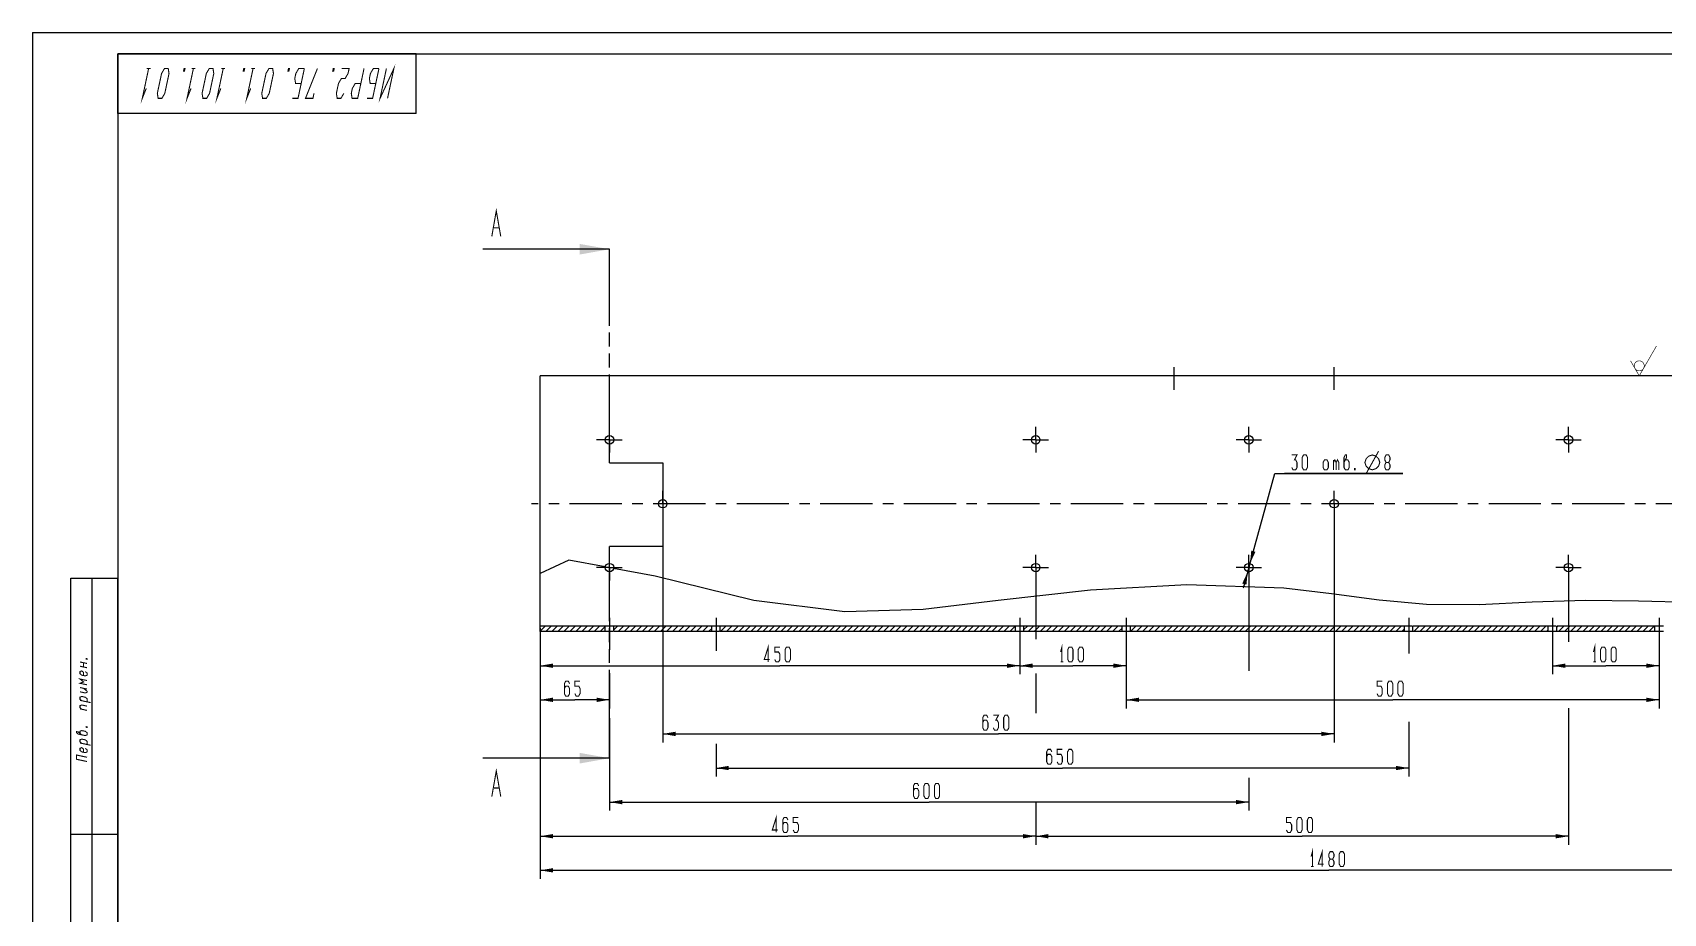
# Model space of a CAD drawing. Header units: millimetres. Extents: x 0 to 594, y 0 to 420.
# Drawn here: x 0 to 382.6, y 213.4 to 420 of the extents above; entities that cross this region are included whole.
import ezdxf

# ---------------------------------------------------------------- set-up
doc = ezdxf.new("R2010")
doc.units = ezdxf.units.MM
doc.header["$LTSCALE"] = 32.67
doc.linetypes.add('CENTER', pattern=[0.6, 0.375, -0.075, 0.075, -0.075])
doc.linetypes.add('PHANTOM', pattern=[0.8, 0.45, -0.05, 0.1, -0.05, 0.1, -0.05])
doc.layers.get('0').update_dxf_attribs({"linetype": 'CONTINUOUS'})
for name, color, linetype in [('ALL_AXIS', 7, 'CONTINUOUS'), ('ALL_DIMENSIONS', 7, 'CONTINUOUS'), ('ALL_SURF_FIN', 7, 'CONTINUOUS'), ('DEFAULT_3', 7, 'PHANTOM')]:
    doc.layers.add(name, color=color, linetype=linetype)
doc.styles.get("Standard").update_dxf_attribs({"font": 'txt', "width": 0.7})
doc.dimstyles.new('DIMSTYLE_1', dxfattribs={"dimtxt": 3.5, "dimasz": 3, "dimexe": 0.18, "dimexo": 0.0625, "dimgap": 0.09, "dimtad": 1, "dimdec": 5, "dimlfac": 4, "dimdsep": 46, "dimtxsty": 'STANDARD', "dimblk": '_FILLED', "dimblk1": '_FILLED', "dimblk2": '_FILLED', "dimcen": 0.09, "dimadec": 0, "dimazin": 0, "dimtp": 1.2, "dimtm": 1.2, "dimtfac": 1, "dimtdec": 5, "dimtofl": 0, "dimtmove": 0, "dimatfit": 3, "dimldrblk": '_FILLED', "dimfxl": 1, "dimtolj": 1, "dimarcsym": 0})
doc.dimstyles.new('DIMSTYLE_4', dxfattribs={"dimtxt": 3.5, "dimasz": 3, "dimexe": 0.18, "dimexo": 0.0625, "dimgap": 0.09, "dimtad": 1, "dimtih": 1, "dimtoh": 1, "dimdec": 5, "dimlfac": 4, "dimdsep": 46, "dimtxsty": 'STANDARD', "dimblk": '_FILLED', "dimblk1": '_FILLED', "dimblk2": '_FILLED', "dimcen": 0.09, "dimadec": 0, "dimazin": 0, "dimtp": 0.2, "dimtm": 0.2, "dimtfac": 1, "dimtdec": 5, "dimtofl": 0, "dimtmove": 0, "dimatfit": 3, "dimldrblk": '_FILLED', "dimfxl": 1, "dimtolj": 1, "dimarcsym": 0})
doc.dimstyles.new('DIMSTYLE_5', dxfattribs={"dimtxt": 3.5, "dimasz": 3, "dimexe": 0.18, "dimexo": 0.0625, "dimgap": 0.09, "dimtad": 1, "dimdec": 5, "dimlfac": 4, "dimdsep": 46, "dimtxsty": 'STANDARD', "dimblk": '_FILLED', "dimblk1": '_FILLED', "dimblk2": '_FILLED', "dimcen": 0.09, "dimadec": 0, "dimazin": 0, "dimtp": 0.3, "dimtm": 0.3, "dimtfac": 1, "dimtdec": 5, "dimtofl": 0, "dimtmove": 0, "dimatfit": 3, "dimldrblk": '_FILLED', "dimfxl": 1, "dimtolj": 1, "dimarcsym": 0})
doc.dimstyles.new('DIMSTYLE_6', dxfattribs={"dimtxt": 3.5, "dimasz": 3, "dimexe": 0.18, "dimexo": 0.0625, "dimgap": 0.09, "dimtad": 1, "dimdec": 5, "dimlfac": 4, "dimdsep": 46, "dimtxsty": 'STANDARD', "dimblk": '_FILLED', "dimblk1": '_FILLED', "dimblk2": '_FILLED', "dimcen": 0.09, "dimadec": 0, "dimazin": 0, "dimtp": 0.8, "dimtm": 0.8, "dimtfac": 1, "dimtdec": 5, "dimtofl": 0, "dimtmove": 0, "dimatfit": 3, "dimldrblk": '_FILLED', "dimfxl": 1, "dimtolj": 1, "dimarcsym": 0})

# ---------------------------------------------------------------- blocks, each defined once
blk = doc.blocks.new('_FILLED')
at = {"color": 0, "linetype": 'BYBLOCK'}
blk.add_solid([(0, 0), (-1, 0.17), (-1, -0.17)], dxfattribs=at)
blk = doc.blocks.new('*D0')
at = {"layer": 'ALL_DIMENSIONS', "color": 2, "linetype": 'CONTINUOUS'}
for p, q in [((119.07, 279.91), (119.07, 221.48)), ((489.07, 280.23), (489.07, 221.48)), ((119.07, 223.48), (304.07, 223.48)), ((489.07, 223.48), (304.07, 223.48))]:
    blk.add_line(p, q, dxfattribs=at)
at = {"layer": 'ALL_DIMENSIONS', "color": 2, "linetype": 'CONTINUOUS', "xscale": 3, "yscale": 3, "zscale": 3, "rotation": 180}
blk.add_blockref('_FILLED', (119.07, 223.48), dxfattribs=at)
at = {"layer": 'ALL_DIMENSIONS', "color": 2, "linetype": 'CONTINUOUS', "xscale": 3, "yscale": 3, "zscale": 3}
blk.add_blockref('_FILLED', (489.07, 223.48), dxfattribs=at)
blk = doc.blocks.new('*D3')
at = {"layer": 'ALL_DIMENSIONS', "color": 2, "linetype": 'CONTINUOUS'}
for p, q in [((285.32, 294.48), (291.4, 316.55)), ((291.4, 316.55), (321.41, 316.55)), ((321.41, 316.55), (293.65, 316.55)), ((285.59, 295.45), (285.32, 294.48)), ((285.59, 295.45), (285.59, 295.45)), ((285.32, 294.48), (284, 289.66)), ((285.06, 293.52), (285.32, 294.48)), ((285.06, 293.52), (285.06, 293.52))]:
    blk.add_line(p, q, dxfattribs=at)
at = {"layer": 'ALL_DIMENSIONS', "color": 2, "linetype": 'CONTINUOUS', "xscale": 3, "yscale": 3, "zscale": 3}
for p, rotation in [((285.59, 295.45), 254.6078218206), ((285.06, 293.52), 74.6078218206)]:
    blk.add_blockref('_FILLED', p, dxfattribs=dict(at, rotation=rotation))
blk = doc.blocks.new('*D6')
at = {"layer": 'ALL_DIMENSIONS', "color": 2, "linetype": 'CONTINUOUS'}
for p, q in [((285.32, 294.48), (285.32, 270.27)), ((135.32, 259.17), (135.32, 237.48)), ((285.32, 245.19), (285.32, 237.48)), ((135.32, 239.48), (210.32, 239.48)), ((285.32, 239.48), (210.32, 239.48))]:
    blk.add_line(p, q, dxfattribs=at)
at = {"layer": 'ALL_DIMENSIONS', "color": 2, "linetype": 'CONTINUOUS', "xscale": 3, "yscale": 3, "zscale": 3, "rotation": 180}
blk.add_blockref('_FILLED', (135.32, 239.48), dxfattribs=at)
at = {"layer": 'ALL_DIMENSIONS', "color": 2, "linetype": 'CONTINUOUS', "xscale": 3, "yscale": 3, "zscale": 3}
blk.add_blockref('_FILLED', (285.32, 239.48), dxfattribs=at)
blk = doc.blocks.new('*D7')
at = {"layer": 'ALL_DIMENSIONS', "color": 2, "linetype": 'CONTINUOUS'}
for p, q in [((235.32, 292.05), (235.32, 277.7)), ((119.07, 280.3), (119.07, 229.48)), ((235.32, 269.67), (235.32, 260.37)), ((235.32, 235.97), (235.32, 229.48)), ((119.07, 231.48), (177.2, 231.48)), ((235.32, 231.48), (177.2, 231.48))]:
    blk.add_line(p, q, dxfattribs=at)
at = {"layer": 'ALL_DIMENSIONS', "color": 2, "linetype": 'CONTINUOUS', "xscale": 3, "yscale": 3, "zscale": 3, "rotation": 180}
blk.add_blockref('_FILLED', (119.07, 231.48), dxfattribs=at)
at = {"layer": 'ALL_DIMENSIONS', "color": 2, "linetype": 'CONTINUOUS', "xscale": 3, "yscale": 3, "zscale": 3}
blk.add_blockref('_FILLED', (235.32, 231.48), dxfattribs=at)
blk = doc.blocks.new('*D8')
at = {"layer": 'ALL_DIMENSIONS', "color": 2, "linetype": 'CONTINUOUS'}
for p, q in [((360.32, 294.48), (360.32, 277.09)), ((360.32, 261.54), (360.32, 229.48)), ((235.32, 239.48), (235.32, 229.48)), ((235.32, 231.48), (297.82, 231.48)), ((360.32, 231.48), (297.82, 231.48))]:
    blk.add_line(p, q, dxfattribs=at)
at = {"layer": 'ALL_DIMENSIONS', "color": 2, "linetype": 'CONTINUOUS', "xscale": 3, "yscale": 3, "zscale": 3, "rotation": 180}
blk.add_blockref('_FILLED', (235.32, 231.48), dxfattribs=at)
at = {"layer": 'ALL_DIMENSIONS', "color": 2, "linetype": 'CONTINUOUS', "xscale": 3, "yscale": 3, "zscale": 3}
blk.add_blockref('_FILLED', (360.32, 231.48), dxfattribs=at)
blk = doc.blocks.new('*D9')
at = {"layer": 'ALL_DIMENSIONS', "color": 2, "linetype": 'CONTINUOUS'}
for p, q in [((147.82, 309.48), (147.82, 253.48)), ((305.32, 309.48), (305.32, 253.48)), ((147.82, 255.48), (226.57, 255.48)), ((305.32, 255.48), (226.57, 255.48))]:
    blk.add_line(p, q, dxfattribs=at)
at = {"layer": 'ALL_DIMENSIONS', "color": 2, "linetype": 'CONTINUOUS', "xscale": 3, "yscale": 3, "zscale": 3, "rotation": 180}
blk.add_blockref('_FILLED', (147.82, 255.48), dxfattribs=at)
at = {"layer": 'ALL_DIMENSIONS', "color": 2, "linetype": 'CONTINUOUS', "xscale": 3, "yscale": 3, "zscale": 3}
blk.add_blockref('_FILLED', (305.32, 255.48), dxfattribs=at)
blk = doc.blocks.new('*D10')
at = {"layer": 'ALL_DIMENSIONS', "color": 2, "linetype": 'CONTINUOUS'}
for p, q in [((119.07, 279.48), (119.07, 261.48)), ((135.32, 279.48), (135.32, 275.22)), ((135.32, 269.7), (135.32, 261.48)), ((119.07, 263.48), (127.2, 263.48)), ((135.32, 263.48), (127.2, 263.48))]:
    blk.add_line(p, q, dxfattribs=at)
at = {"layer": 'ALL_DIMENSIONS', "color": 2, "linetype": 'CONTINUOUS', "xscale": 3, "yscale": 3, "zscale": 3, "rotation": 180}
blk.add_blockref('_FILLED', (119.07, 263.48), dxfattribs=at)
at = {"layer": 'ALL_DIMENSIONS', "color": 2, "linetype": 'CONTINUOUS', "xscale": 3, "yscale": 3, "zscale": 3}
blk.add_blockref('_FILLED', (135.32, 263.48), dxfattribs=at)
blk = doc.blocks.new('*D11')
at = {"layer": 'ALL_DIMENSIONS', "color": 2, "linetype": 'CONTINUOUS'}
for p, q in [((119.07, 279.48), (119.07, 269.48)), ((231.57, 279.48), (231.57, 269.48)), ((119.07, 271.48), (175.32, 271.48)), ((231.57, 271.48), (175.32, 271.48))]:
    blk.add_line(p, q, dxfattribs=at)
at = {"layer": 'ALL_DIMENSIONS', "color": 2, "linetype": 'CONTINUOUS', "xscale": 3, "yscale": 3, "zscale": 3, "rotation": 180}
blk.add_blockref('_FILLED', (119.07, 271.48), dxfattribs=at)
at = {"layer": 'ALL_DIMENSIONS', "color": 2, "linetype": 'CONTINUOUS', "xscale": 3, "yscale": 3, "zscale": 3}
blk.add_blockref('_FILLED', (231.57, 271.48), dxfattribs=at)
blk = doc.blocks.new('*D12')
at = {"layer": 'ALL_DIMENSIONS', "color": 2, "linetype": 'CONTINUOUS'}
for p, q in [((356.57, 279.48), (356.57, 269.48)), ((381.57, 279.48), (381.57, 269.48)), ((356.57, 271.48), (369.07, 271.48)), ((381.57, 271.48), (369.07, 271.48))]:
    blk.add_line(p, q, dxfattribs=at)
at = {"layer": 'ALL_DIMENSIONS', "color": 2, "linetype": 'CONTINUOUS', "xscale": 3, "yscale": 3, "zscale": 3, "rotation": 180}
blk.add_blockref('_FILLED', (356.57, 271.48), dxfattribs=at)
at = {"layer": 'ALL_DIMENSIONS', "color": 2, "linetype": 'CONTINUOUS', "xscale": 3, "yscale": 3, "zscale": 3}
blk.add_blockref('_FILLED', (381.57, 271.48), dxfattribs=at)
blk = doc.blocks.new('*D13')
at = {"layer": 'ALL_DIMENSIONS', "color": 2, "linetype": 'CONTINUOUS'}
for p, q in [((256.57, 279.48), (256.57, 261.48)), ((381.57, 279.48), (381.57, 261.48)), ((256.57, 263.48), (319.07, 263.48)), ((381.57, 263.48), (319.07, 263.48))]:
    blk.add_line(p, q, dxfattribs=at)
at = {"layer": 'ALL_DIMENSIONS', "color": 2, "linetype": 'CONTINUOUS', "xscale": 3, "yscale": 3, "zscale": 3, "rotation": 180}
blk.add_blockref('_FILLED', (256.57, 263.48), dxfattribs=at)
at = {"layer": 'ALL_DIMENSIONS', "color": 2, "linetype": 'CONTINUOUS', "xscale": 3, "yscale": 3, "zscale": 3}
blk.add_blockref('_FILLED', (381.57, 263.48), dxfattribs=at)
blk = doc.blocks.new('*D17')
at = {"layer": 'ALL_DIMENSIONS', "color": 2, "linetype": 'CONTINUOUS'}
for p, q in [((160.32, 279.48), (160.32, 274.96)), ((322.82, 279.48), (322.82, 274.33)), ((322.82, 258.28), (322.82, 245.48)), ((160.32, 253.13), (160.32, 245.48)), ((160.32, 247.48), (241.57, 247.48)), ((322.82, 247.48), (241.57, 247.48))]:
    blk.add_line(p, q, dxfattribs=at)
at = {"layer": 'ALL_DIMENSIONS', "color": 2, "linetype": 'CONTINUOUS', "xscale": 3, "yscale": 3, "zscale": 3, "rotation": 180}
blk.add_blockref('_FILLED', (160.32, 247.48), dxfattribs=at)
at = {"layer": 'ALL_DIMENSIONS', "color": 2, "linetype": 'CONTINUOUS', "xscale": 3, "yscale": 3, "zscale": 3}
blk.add_blockref('_FILLED', (322.82, 247.48), dxfattribs=at)
blk = doc.blocks.new('*D18')
at = {"color": 2, "linetype": 'CONTINUOUS'}
for p, q in [((231.57, 277.48), (231.57, 269.48)), ((256.57, 277.48), (256.57, 269.48)), ((231.57, 271.48), (244.07, 271.48)), ((256.57, 271.48), (244.07, 271.48))]:
    blk.add_line(p, q, dxfattribs=at)
at = {"color": 2, "linetype": 'CONTINUOUS', "xscale": 3, "yscale": 3, "zscale": 3, "rotation": 180}
blk.add_blockref('_FILLED', (231.57, 271.48), dxfattribs=at)
at = {"color": 2, "linetype": 'CONTINUOUS', "xscale": 3, "yscale": 3, "zscale": 3}
blk.add_blockref('_FILLED', (256.57, 271.48), dxfattribs=at)
blk = doc.blocks.new('SF0_BL2', base_point=(377.91, 342.99))
at = {"layer": 'ALL_SURF_FIN', "color": 2, "linetype": 'CONTINUOUS', "const_width": 0.146}
for points in [[(376.91, 339.48), (380.95, 346.49)], [(376.91, 339.48), (374.87, 343.01)]]:
    blk.add_lwpolyline(points, dxfattribs=at)
blk.add_lwpolyline([(375.73, 341.83, 1), (378.08, 341.83, 1)], format="xyb", close=True, dxfattribs=at)

msp = doc.modelspace()

# ---------------------------------------------------------------- linework, layer by layer
at = {"color": 7, "linetype": 'CONTINUOUS'}
for p, q in [((0, 420), (0, 0)), ((0, 420), (594, 420)), ((90, 415), (20, 415)), ((20, 401), (20, 415)), ((20, 415), (20, 5)), ((20, 415), (589, 415)), ((90, 401), (90, 415)), ((90, 401), (20, 401)), ((135.3236612, 369.1847294), (111.6236612, 369.1847294)), ((119.0736612, 279.4844294), (119.0736612, 339.4844294)), ((489.0736612, 339.4844294), (119.0736612, 339.4844294)), ((125.7961375, 296.2095798), (119.0736612, 293.1487128)), ((134.3366783, 294.6445771), (125.7961375, 296.2095798)), ((9, 172), (9, 292)), ((9, 292), (20, 292)), ((14, 172), (14, 292)), ((20, 172), (20, 292)), ((146.0744671, 292.4936978), (136.3033547, 294.2841954)), ((169.1652544, 286.7862389), (146.0744671, 292.4936978)), ((248.2036046, 289.2033859), (226.5531361, 286.7862389)), ((270.8000282, 290.462363), (248.2036046, 289.2033859)), ((293.5056647, 289.655633), (270.8000282, 290.462363)), ((304.7317385, 288.3060272), (293.5056647, 289.655633)), ((315.861343, 286.8242513), (304.7317385, 288.3060272)), ((190.5357234, 284.1006105), (169.1652544, 286.7862389)), ((208.9553151, 284.6744963), (190.5357234, 284.1006105)), ((226.5531361, 286.7862389), (208.9553151, 284.6744963)), ((326.981929, 285.8297742), (315.861343, 286.8242513)), ((339.3668466, 285.7818137), (326.981929, 285.8297742)), ((351.8126547, 286.3482832), (339.3668466, 285.7818137)), ((364.2840521, 286.7862389), (351.8126547, 286.3482832)), ((376.7453343, 286.6079525), (364.2840521, 286.7862389)), ((389.1837592, 286.3456597), (376.7453343, 286.6079525)), ((134.3236612, 280.7344294), (119.0736612, 280.7344294)), ((134.3236612, 279.4844294), (119.0736612, 279.4844294)), ((134.3236612, 279.4844294), (134.3236612, 280.7344294)), ((136.3236612, 279.4844294), (136.3236612, 280.7344294)), ((159.3236612, 280.7344294), (136.3236612, 280.7344294)), ((159.3236612, 279.4844294), (136.3236612, 279.4844294)), ((159.3236612, 279.4844294), (159.3236612, 280.7344294)), ((161.3236612, 279.4844294), (161.3236612, 280.7344294)), ((230.5736612, 280.7344294), (161.3236612, 280.7344294)), ((230.5736612, 279.4844294), (161.3236612, 279.4844294)), ((230.5736612, 279.4844294), (230.5736612, 280.7344294)), ((232.5736612, 279.4844294), (232.5736612, 280.7344294)), ((255.5736612, 280.7344294), (232.5736612, 280.7344294)), ((255.5736612, 279.4844294), (232.5736612, 279.4844294)), ((255.5736612, 279.4844294), (255.5736612, 280.7344294)), ((257.5736612, 279.4844294), (257.5736612, 280.7344294)), ((321.8236612, 280.7344294), (257.5736612, 280.7344294)), ((321.8236612, 279.4844294), (257.5736612, 279.4844294)), ((321.8236612, 279.4844294), (321.8236612, 280.7344294)), ((355.5736612, 280.7344294), (323.8236612, 280.7344294)), ((323.8236612, 279.4844294), (323.8236612, 280.7344294)), ((355.5736612, 279.4844294), (323.8236612, 279.4844294)), ((355.5736612, 279.4844294), (355.5736612, 280.7344294)), ((380.5736612, 280.7344294), (357.5736612, 280.7344294)), ((357.5736612, 279.4844294), (357.5736612, 280.7344294)), ((380.5736612, 279.4844294), (357.5736612, 279.4844294)), ((380.5736612, 279.4844294), (380.5736612, 280.7344294)), ((135.3236612, 249.7841294), (111.6236612, 249.7841294)), ((9, 232), (20, 232))]:
    msp.add_line(p, q, dxfattribs=at)
at = {"color": 5, "linetype": 'CONTINUOUS'}
for p, q in [((111.6236612, 369.1847294), (105.6236612, 369.1847294)), ((111.6236612, 249.7841294), (105.6236612, 249.7841294))]:
    msp.add_line(p, q, dxfattribs=at)
at = {"color": 2, "linetype": 'CONTINUOUS'}
for p, q in [((119.0736612, 279.5783827), (120.2297079, 280.7344294)), ((120.3939215, 279.4844294), (121.6439215, 280.7344294)), ((121.808135, 279.4844294), (123.058135, 280.7344294)), ((123.2223486, 279.4844294), (124.4723486, 280.7344294)), ((124.6365622, 279.4844294), (125.8865622, 280.7344294)), ((126.0507757, 279.4844294), (127.3007757, 280.7344294)), ((127.4649893, 279.4844294), (128.7149893, 280.7344294)), ((128.8792028, 279.4844294), (130.1292028, 280.7344294)), ((130.2934164, 279.4844294), (131.5434164, 280.7344294)), ((131.70763, 279.4844294), (132.95763, 280.7344294)), ((133.1218435, 279.4844294), (134.3236612, 280.6862471)), ((136.3236612, 279.85782), (137.2002707, 280.7344294)), ((137.3644842, 279.4844294), (138.6144842, 280.7344294)), ((138.7786978, 279.4844294), (140.0286978, 280.7344294)), ((140.1929113, 279.4844294), (141.4429113, 280.7344294)), ((141.6071249, 279.4844294), (142.8571249, 280.7344294)), ((143.0213385, 279.4844294), (144.2713385, 280.7344294)), ((144.435552, 279.4844294), (145.685552, 280.7344294)), ((145.8497656, 279.4844294), (147.0997656, 280.7344294)), ((147.2639792, 279.4844294), (148.5139792, 280.7344294)), ((148.6781927, 279.4844294), (149.9281927, 280.7344294)), ((150.0924063, 279.4844294), (151.3424063, 280.7344294)), ((151.5066198, 279.4844294), (152.7566198, 280.7344294)), ((152.9208334, 279.4844294), (154.1708334, 280.7344294)), ((154.335047, 279.4844294), (155.585047, 280.7344294)), ((155.7492605, 279.4844294), (156.9992605, 280.7344294)), ((157.1634741, 279.4844294), (158.4134741, 280.7344294)), ((158.5776877, 279.4844294), (159.3236612, 280.230403)), ((161.4061148, 279.4844294), (162.6561148, 280.7344294)), ((162.8203283, 279.4844294), (164.0703283, 280.7344294)), ((164.2345419, 279.4844294), (165.4845419, 280.7344294)), ((165.6487555, 279.4844294), (166.8987555, 280.7344294)), ((167.062969, 279.4844294), (168.312969, 280.7344294)), ((168.4771826, 279.4844294), (169.7271826, 280.7344294)), ((169.8913962, 279.4844294), (171.1413962, 280.7344294)), ((171.3056097, 279.4844294), (172.5556097, 280.7344294)), ((172.7198233, 279.4844294), (173.9698233, 280.7344294)), ((174.1340368, 279.4844294), (175.3840368, 280.7344294)), ((175.5482504, 279.4844294), (176.7982504, 280.7344294)), ((176.962464, 279.4844294), (178.212464, 280.7344294)), ((178.3766775, 279.4844294), (179.6266775, 280.7344294)), ((179.7908911, 279.4844294), (181.0408911, 280.7344294)), ((181.2051047, 279.4844294), (182.4551047, 280.7344294)), ((182.6193182, 279.4844294), (183.8693182, 280.7344294)), ((184.0335318, 279.4844294), (185.2835318, 280.7344294)), ((185.4477453, 279.4844294), (186.6977453, 280.7344294)), ((186.8619589, 279.4844294), (188.1119589, 280.7344294)), ((188.2761725, 279.4844294), (189.5261725, 280.7344294)), ((189.690386, 279.4844294), (190.940386, 280.7344294)), ((191.1045996, 279.4844294), (192.3545996, 280.7344294)), ((192.5188132, 279.4844294), (193.7688132, 280.7344294)), ((193.9330267, 279.4844294), (195.1830267, 280.7344294)), ((195.3472403, 279.4844294), (196.5972403, 280.7344294)), ((196.7614538, 279.4844294), (198.0114538, 280.7344294)), ((198.1756674, 279.4844294), (199.4256674, 280.7344294)), ((199.589881, 279.4844294), (200.839881, 280.7344294)), ((201.0040945, 279.4844294), (202.2540945, 280.7344294)), ((202.4183081, 279.4844294), (203.6683081, 280.7344294)), ((203.8325217, 279.4844294), (205.0825217, 280.7344294)), ((205.2467352, 279.4844294), (206.4967352, 280.7344294)), ((206.6609488, 279.4844294), (207.9109488, 280.7344294)), ((208.0751623, 279.4844294), (209.3251623, 280.7344294)), ((209.4893759, 279.4844294), (210.7393759, 280.7344294)), ((210.9035895, 279.4844294), (212.1535895, 280.7344294)), ((212.317803, 279.4844294), (213.567803, 280.7344294)), ((213.7320166, 279.4844294), (214.9820166, 280.7344294)), ((215.1462301, 279.4844294), (216.3962301, 280.7344294)), ((216.5604437, 279.4844294), (217.8104437, 280.7344294)), ((217.9746573, 279.4844294), (219.2246573, 280.7344294)), ((219.3888708, 279.4844294), (220.6388708, 280.7344294)), ((220.8030844, 279.4844294), (222.0530844, 280.7344294)), ((222.217298, 279.4844294), (223.467298, 280.7344294)), ((223.6315115, 279.4844294), (224.8815115, 280.7344294)), ((225.0457251, 279.4844294), (226.2957251, 280.7344294)), ((226.4599386, 279.4844294), (227.7099386, 280.7344294)), ((227.8741522, 279.4844294), (229.1241522, 280.7344294)), ((229.2883658, 279.4844294), (230.5383658, 280.7344294)), ((232.5736612, 279.9412977), (233.3667929, 280.7344294)), ((233.5310065, 279.4844294), (234.7810065, 280.7344294)), ((234.94522, 279.4844294), (236.19522, 280.7344294)), ((236.3594336, 279.4844294), (237.6094336, 280.7344294)), ((237.7736471, 279.4844294), (239.0236471, 280.7344294)), ((239.1878607, 279.4844294), (240.4378607, 280.7344294)), ((240.6020743, 279.4844294), (241.8520743, 280.7344294)), ((242.0162878, 279.4844294), (243.2662878, 280.7344294)), ((243.4305014, 279.4844294), (244.6805014, 280.7344294)), ((244.844715, 279.4844294), (246.094715, 280.7344294)), ((246.2589285, 279.4844294), (247.5089285, 280.7344294)), ((247.6731421, 279.4844294), (248.9231421, 280.7344294)), ((249.0873556, 279.4844294), (250.3373556, 280.7344294)), ((250.5015692, 279.4844294), (251.7515692, 280.7344294)), ((251.9157828, 279.4844294), (253.1657828, 280.7344294)), ((253.3299963, 279.4844294), (254.5799963, 280.7344294)), ((254.7442099, 279.4844294), (255.5736612, 280.3138807)), ((257.5736612, 279.4854536), (258.822637, 280.7344294)), ((258.9868506, 279.4844294), (260.2368506, 280.7344294)), ((260.4010641, 279.4844294), (261.6510641, 280.7344294)), ((261.8152777, 279.4844294), (263.0652777, 280.7344294)), ((263.2294913, 279.4844294), (264.4794913, 280.7344294)), ((264.6437048, 279.4844294), (265.8937048, 280.7344294)), ((266.0579184, 279.4844294), (267.3079184, 280.7344294)), ((267.472132, 279.4844294), (268.722132, 280.7344294)), ((268.8863455, 279.4844294), (270.1363455, 280.7344294)), ((270.3005591, 279.4844294), (271.5505591, 280.7344294)), ((271.7147726, 279.4844294), (272.9647726, 280.7344294)), ((273.1289862, 279.4844294), (274.3789862, 280.7344294)), ((274.5431998, 279.4844294), (275.7931998, 280.7344294)), ((275.9574133, 279.4844294), (277.2074133, 280.7344294)), ((277.3716269, 279.4844294), (278.6216269, 280.7344294)), ((278.7858405, 279.4844294), (280.0358405, 280.7344294)), ((280.200054, 279.4844294), (281.450054, 280.7344294)), ((281.6142676, 279.4844294), (282.8642676, 280.7344294)), ((283.0284811, 279.4844294), (284.2784811, 280.7344294)), ((284.4426947, 279.4844294), (285.6926947, 280.7344294)), ((285.8569083, 279.4844294), (287.1069083, 280.7344294)), ((287.2711218, 279.4844294), (288.5211218, 280.7344294)), ((288.6853354, 279.4844294), (289.9353354, 280.7344294)), ((290.099549, 279.4844294), (291.349549, 280.7344294)), ((291.5137625, 279.4844294), (292.7637625, 280.7344294)), ((292.9279761, 279.4844294), (294.1779761, 280.7344294)), ((294.3421896, 279.4844294), (295.5921896, 280.7344294)), ((295.7564032, 279.4844294), (297.0064032, 280.7344294)), ((297.1706168, 279.4844294), (298.4206168, 280.7344294)), ((298.5848303, 279.4844294), (299.8348303, 280.7344294)), ((299.9990439, 279.4844294), (301.2490439, 280.7344294)), ((301.4132575, 279.4844294), (302.6632575, 280.7344294)), ((302.827471, 279.4844294), (304.077471, 280.7344294)), ((304.2416846, 279.4844294), (305.4916846, 280.7344294)), ((305.6558981, 279.4844294), (306.9058981, 280.7344294)), ((307.0701117, 279.4844294), (308.3201117, 280.7344294)), ((308.4843253, 279.4844294), (309.7343253, 280.7344294)), ((309.8985388, 279.4844294), (311.1485388, 280.7344294)), ((311.3127524, 279.4844294), (312.5627524, 280.7344294)), ((312.726966, 279.4844294), (313.976966, 280.7344294)), ((314.1411795, 279.4844294), (315.3911795, 280.7344294)), ((315.5553931, 279.4844294), (316.8053931, 280.7344294)), ((316.9696066, 279.4844294), (318.2196066, 280.7344294)), ((318.3838202, 279.4844294), (319.6338202, 280.7344294)), ((319.7980338, 279.4844294), (321.0480338, 280.7344294)), ((321.2122473, 279.4844294), (321.8236612, 280.0958433)), ((323.8236612, 280.6816297), (323.8764609, 280.7344294)), ((324.0406745, 279.4844294), (325.2906745, 280.7344294)), ((325.454888, 279.4844294), (326.704888, 280.7344294)), ((326.8691016, 279.4844294), (328.1191016, 280.7344294)), ((328.2833151, 279.4844294), (329.5333151, 280.7344294)), ((329.6975287, 279.4844294), (330.9475287, 280.7344294)), ((331.1117423, 279.4844294), (332.3617423, 280.7344294)), ((332.5259558, 279.4844294), (333.7759558, 280.7344294)), ((333.9401694, 279.4844294), (335.1901694, 280.7344294)), ((335.354383, 279.4844294), (336.604383, 280.7344294)), ((336.7685965, 279.4844294), (338.0185965, 280.7344294)), ((338.1828101, 279.4844294), (339.4328101, 280.7344294)), ((339.5970236, 279.4844294), (340.8470236, 280.7344294)), ((341.0112372, 279.4844294), (342.2612372, 280.7344294)), ((342.4254508, 279.4844294), (343.6754508, 280.7344294)), ((343.8396643, 279.4844294), (345.0896643, 280.7344294)), ((345.2538779, 279.4844294), (346.5038779, 280.7344294)), ((346.6680915, 279.4844294), (347.9180915, 280.7344294)), ((348.082305, 279.4844294), (349.332305, 280.7344294)), ((349.4965186, 279.4844294), (350.7465186, 280.7344294)), ((350.9107321, 279.4844294), (352.1607321, 280.7344294)), ((352.3249457, 279.4844294), (353.5749457, 280.7344294)), ((353.7391593, 279.4844294), (354.9891593, 280.7344294)), ((355.1533728, 279.4844294), (355.5736612, 279.9047178)), ((357.5736612, 280.4905042), (357.8175864, 280.7344294)), ((357.9817999, 279.4844294), (359.2317999, 280.7344294)), ((359.3960135, 279.4844294), (360.6460135, 280.7344294)), ((360.8102271, 279.4844294), (362.0602271, 280.7344294)), ((362.2244406, 279.4844294), (363.4744406, 280.7344294)), ((363.6386542, 279.4844294), (364.8886542, 280.7344294)), ((365.0528678, 279.4844294), (366.3028678, 280.7344294)), ((366.4670813, 279.4844294), (367.7170813, 280.7344294)), ((367.8812949, 279.4844294), (369.1312949, 280.7344294)), ((369.2955084, 279.4844294), (370.5455084, 280.7344294)), ((370.709722, 279.4844294), (371.959722, 280.7344294)), ((372.1239356, 279.4844294), (373.3739356, 280.7344294)), ((373.5381491, 279.4844294), (374.7881491, 280.7344294)), ((374.9523627, 279.4844294), (376.2023627, 280.7344294)), ((376.3665763, 279.4844294), (377.6165763, 280.7344294)), ((377.7807898, 279.4844294), (379.0307898, 280.7344294)), ((379.1950034, 279.4844294), (380.4450034, 280.7344294))]:
    msp.add_line(p, q, dxfattribs=at)
at = {"color": 2, "linetype": 'CONTINUOUS', "const_width": 0.25}
for points in [[(26.6643197, 406.9115076), (25.730854, 404.5781796), (27.2187498, 411.5781998)], [(27.6562511, 411.5781998), (26.7812508, 411.5781998)], [(31.8124995, 411.5781998), (32.0020174, 410.4115177), (31.0100861, 405.7448617), (30.3246037, 404.5781796), (29.4496034, 404.5781796), (29.2600878, 405.7448617), (30.2520168, 410.4115177), (30.9374992, 411.5781998), (31.8124995, 411.5781998)], [(35.5312489, 411.5781998), (35.7499996, 411.5781998), (35.6260079, 410.9948588), (35.4072595, 410.9948588), (35.5312489, 411.5781998)], [(37.1643184, 406.9115076), (36.2308549, 404.5781796), (37.7187507, 411.5781998)], [(38.156252, 411.5781998), (37.2812495, 411.5781998)], [(42.3124982, 411.5781998), (42.5020161, 410.4115177), (41.510087, 405.7448617), (40.8246023, 404.5781796), (39.9496043, 404.5781796), (39.7600865, 405.7448617), (40.7520155, 410.4115177), (41.4375002, 411.5781998), (42.3124982, 411.5781998)], [(44.1643206, 406.9115076), (43.2308525, 404.5781796), (44.7187484, 411.5781998)], [(45.1562496, 411.5781998), (44.2812516, 411.5781998)], [(49.5312487, 411.5781998), (49.7500016, 411.5781998), (49.6260099, 410.9948588), (49.407257, 410.9948588), (49.5312487, 411.5781998)], [(51.1643182, 406.9115076), (50.2308546, 404.5781796), (51.7187505, 411.5781998)], [(52.1562518, 411.5781998), (51.2812492, 411.5781998)], [(56.3124979, 411.5781998), (56.5020158, 410.4115177), (55.5100867, 405.7448617), (54.8246021, 404.5781796), (53.9496041, 404.5781796), (53.7600862, 405.7448617), (54.7520153, 410.4115177), (55.4374999, 411.5781998), (56.3124979, 411.5781998)], [(60.0312519, 411.5781998), (60.2500003, 411.5781998), (60.1260086, 410.9948588), (59.9072602, 410.9948588), (60.0312519, 411.5781998)], [(63.7500013, 411.5781998), (62.2621055, 404.5781796), (60.9496062, 404.5781796)], [(63.7500013, 411.5781998), (62.4375021, 411.5781998), (61.7520174, 410.4115177), (61.504034, 409.2448718), (61.6935519, 408.0781897), (63.0060511, 408.0781897)], [(66.8125011, 411.5781998), (64.012106, 404.5781796), (65.762102, 404.5781796), (66.0100854, 405.7448617)], [(70.5312506, 411.5781998), (70.7499989, 411.5781998), (70.6260072, 410.9948588), (70.4072589, 410.9948588), (70.5312506, 411.5781998)], [(73.0100875, 405.7448617), (72.3246029, 404.5781796), (71.4496049, 404.5781796), (71.260087, 405.7448617), (71.7560538, 408.0781897), (72.4415339, 409.2448718), (73.3165365, 409.2448718), (74.0020166, 410.4115177), (74.25, 411.5781998), (72.4999995, 411.5781998)], [(77.7500011, 411.5781998), (76.2621007, 404.5781796), (74.9496059, 404.5781796), (74.7600881, 405.7448617), (75.0080715, 406.9115076), (75.6935516, 408.0781897), (77.0060509, 408.0781897)], [(81.2500021, 411.5781998), (79.7621017, 404.5781796), (78.4496025, 404.5781796)], [(81.2500021, 411.5781998), (79.9375029, 411.5781998), (79.2520137, 410.4115177), (79.0040303, 409.2448718), (79.1935527, 408.0781897), (80.5060519, 408.0781897)], [(83.2621028, 404.5781796), (84.7500032, 411.5781998), (81.5121068, 404.5781796), (82.9999981, 411.5781998)], [(241.16429, 274.6927778), (241.470535, 275.8594237), (241.470535, 272.3594136)], [(243.1549188, 272.3594136), (242.8486556, 272.9427546), (242.8486556, 275.2760826), (243.1549188, 275.8594237), (243.7674088, 275.8594237), (244.0736537, 275.2760826), (244.0736537, 272.9427546), (243.7674088, 272.3594136), (243.1549188, 272.3594136)], [(245.604915, 272.3594136), (245.29867, 272.9427546), (245.29867, 275.2760826), (245.604915, 275.8594237), (246.217405, 275.8594237), (246.5236681, 275.2760826), (246.5236681, 272.9427546), (246.217405, 272.3594136), (245.604915, 272.3594136)], [(11.1112594, 272.3542654), (12.7779258, 271.9999827)], [(11.9445926, 271.1771418), (11.9445926, 272.177124)], [(12.7779258, 273.1250079), (12.7779258, 273.0000011), (12.5695928, 273.0442683), (12.5695928, 273.1692751), (12.7779258, 273.1250079)], [(241.16429, 272.3594136), (241.77678, 272.3594136)], [(12.7779258, 266.9999993), (11.1112594, 267.3542457), (11.9445926, 267.6771317), (11.1112594, 268.3542642), (12.7779258, 268.0000177)], [(12.7779258, 271.0000005), (11.1112594, 271.3542469)], [(11.9445926, 269.1771412), (11.9445926, 269.927146), (11.5279254, 270.2656941), (11.1112594, 270.1042511), (11.1112594, 269.60426), (11.5279254, 269.2657119), (12.3612586, 269.0885706), (12.7779258, 269.2500135), (12.7779258, 269.7500046), (12.3612586, 270.0885527)], [(11.1112594, 266.3542635), (12.7779258, 266.0000171)], [(11.1112594, 265.3542451), (12.3612586, 265.0885693), (12.7779258, 265.2500123), (12.7779258, 265.4999897), (11.9445926, 266.1771222)], [(12.7779258, 262.999998), (12.7779258, 263.7500028), (12.3612586, 264.0885509), (11.5279254, 264.2656923), (11.1112594, 264.1042493), (11.1112594, 263.6042582), (11.5279254, 263.265692)], [(13.611259, 262.8228748), (11.1112594, 263.3542626)], [(11.5279254, 261.2656913), (11.1112594, 261.6042576), (11.1112594, 262.1042668), (11.5279254, 262.2656917), (12.7779258, 261.9999977)], [(12.7779258, 260.9999974), (11.1112594, 261.354262)], [(11.5279254, 255.2656895), (10.6945922, 255.942822), (10.2779262, 256.0313926), (10.2779262, 255.7813971), (10.6945922, 255.4428309), (12.3612586, 255.0885663), (12.7779258, 255.2499911), (12.7779258, 255.7500004), (12.3612586, 256.0885666), (11.5279254, 256.2656898), (11.1112594, 256.104265), (11.1112594, 255.6042557)], [(12.7779258, 257.1250031), (12.7779258, 256.9999962), (12.5695928, 257.0442816), (12.5695928, 257.1692884), (12.7779258, 257.1250031)], [(12.7779258, 252.999995), (12.7779258, 253.7499998), (12.3612586, 254.088566), (11.5279254, 254.2656892), (11.1112594, 254.1042643), (11.1112594, 253.6042551), (11.5279254, 253.2656889)], [(13.611259, 252.8228718), (11.1112594, 253.3542596)], [(12.7779258, 248.9999938), (10.2779262, 249.5313997), (10.2779262, 250.5314), (12.7779258, 249.9999941)], [(11.9445926, 251.1771357), (11.9445926, 251.9271224), (11.5279254, 252.2656886), (11.1112594, 252.1042637), (11.1112594, 251.6042545), (11.5279254, 251.2656883), (12.3612586, 251.0885651), (12.7779258, 251.2500081), (12.7779258, 251.7499991), (12.3612586, 252.0885654)]]:
    msp.add_lwpolyline(points, dxfattribs=at)
at = {"color": 7, "linetype": 'CONTINUOUS', "const_width": 0.25}
for points in [[(107.723662, 372.1847318), (108.7736578, 378.1847336), (109.8236626, 372.1847318)], [(108.2486599, 374.1847324), (109.2986647, 374.1847324)], [(107.723662, 240.7841298), (108.7736578, 246.7841316), (109.8236626, 240.7841298)], [(108.2486599, 242.7841304), (109.2986647, 242.7841304)]]:
    msp.add_lwpolyline(points, dxfattribs=at)
at = {"color": 7, "linetype": 'CONTINUOUS'}
for points in [[(135.3236612, 369.1847294), (128.3236612, 367.9347294), (128.3236612, 370.4347294)], [(135.3236612, 249.7841294), (128.3236612, 248.5341294), (128.3236612, 251.0341294)]]:
    msp.add_solid(points, dxfattribs=at)
at = {"layer": 'ALL_AXIS', "color": 7, "linetype": 'CENTER'}
for p, q in [((267.8236612, 336.2344294), (267.8236612, 341.4844294)), ((305.3236612, 336.2344294), (305.3236612, 341.4844294)), ((135.3236612, 324.4844294), (135.3236612, 327.4844294)), ((235.3236612, 324.4844294), (235.3236612, 327.4844294)), ((285.3236612, 324.4844294), (285.3236612, 327.4844294)), ((360.3236612, 324.4844294), (360.3236612, 327.4844294)), ((135.3236612, 324.4844294), (132.3236612, 324.4844294)), ((135.3236612, 324.4844294), (135.3236612, 321.4844294)), ((135.3236612, 324.4844294), (138.3236612, 324.4844294)), ((235.3236612, 324.4844294), (232.3236612, 324.4844294)), ((235.3236612, 324.4844294), (235.3236612, 321.4844294)), ((235.3236612, 324.4844294), (238.3236612, 324.4844294)), ((285.3236612, 324.4844294), (282.3236612, 324.4844294)), ((285.3236612, 324.4844294), (285.3236612, 321.4844294)), ((285.3236612, 324.4844294), (288.3236612, 324.4844294)), ((360.3236612, 324.4844294), (357.3236612, 324.4844294)), ((360.3236612, 324.4844294), (363.3236612, 324.4844294)), ((360.3236612, 324.4844294), (360.3236612, 321.4844294)), ((147.8236612, 309.4844294), (147.8236612, 312.4844294)), ((305.3236612, 309.4844294), (305.3236612, 312.4844294)), ((491.0736612, 309.4844294), (117.0736612, 309.4844294)), ((147.8236612, 309.4844294), (147.8236612, 306.4844294)), ((305.3236612, 309.4844294), (305.3236612, 306.4844294)), ((135.3236612, 294.4844294), (135.3236612, 297.4844294)), ((235.3236612, 294.4844294), (235.3236612, 297.4844294)), ((285.3236612, 294.4844294), (285.3236612, 297.4844294)), ((360.3236612, 294.4844294), (360.3236612, 297.4844294)), ((135.3236612, 294.4844294), (132.3236612, 294.4844294)), ((135.3236612, 294.4844294), (135.3236612, 291.4844294)), ((135.3236612, 294.4844294), (138.3236612, 294.4844294)), ((235.3236612, 294.4844294), (232.3236612, 294.4844294)), ((235.3236612, 294.4844294), (235.3236612, 291.4844294)), ((235.3236612, 294.4844294), (238.3236612, 294.4844294)), ((285.3236612, 294.4844294), (282.3236612, 294.4844294)), ((285.3236612, 294.4844294), (285.3236612, 291.4844294)), ((285.3236612, 294.4844294), (288.3236612, 294.4844294)), ((360.3236612, 294.4844294), (357.3236612, 294.4844294)), ((360.3236612, 294.4844294), (363.3236612, 294.4844294)), ((360.3236612, 294.4844294), (360.3236612, 291.4844294)), ((135.3236612, 282.7344294), (135.3236612, 277.4844294)), ((160.3236612, 282.7344294), (160.3236612, 277.4844294)), ((231.5736612, 282.7344294), (231.5736612, 277.4844294)), ((256.5736612, 282.7344294), (256.5736612, 277.4844294)), ((322.8236612, 282.7344294), (322.8236612, 277.4844294)), ((356.5736612, 282.7344294), (356.5736612, 277.4844294)), ((381.5736612, 282.7344294), (381.5736612, 277.4844294))]:
    msp.add_line(p, q, dxfattribs=at)
at = {"layer": 'ALL_AXIS', "color": 7, "linetype": 'CONTINUOUS'}
for p, q in [((136.3227262, 280.7344294), (134.3245963, 280.7344294)), ((136.1054927, 279.4844294), (134.3245963, 279.4844294)), ((161.3227262, 280.7344294), (159.3245963, 280.7344294)), ((161.1054927, 279.4844294), (159.3245963, 279.4844294)), ((232.5727262, 280.7344294), (230.5745963, 280.7344294)), ((232.5727262, 279.4844294), (230.5745963, 279.4844294)), ((257.5727262, 280.7344294), (255.5745963, 280.7344294)), ((257.5727262, 279.4844294), (255.5745963, 279.4844294)), ((323.6054927, 280.7344294), (321.8245963, 280.7344294)), ((323.7237877, 279.4844294), (321.8245963, 279.4844294)), ((357.3554927, 280.7344294), (355.5745963, 280.7344294)), ((357.5727262, 279.4844294), (355.5745963, 279.4844294)), ((382.5727262, 280.7344294), (380.5745963, 280.7344294)), ((382.5727262, 279.4844294), (380.5745963, 279.4844294))]:
    msp.add_line(p, q, dxfattribs=at)
for centre in [(135.3236612, 324.4844294), (235.3236612, 324.4844294), (285.3236612, 324.4844294), (360.3236612, 324.4844294), (147.8236612, 309.4844294), (305.3236612, 309.4844294), (135.3236612, 294.4844294), (235.3236612, 294.4844294), (285.3236612, 294.4844294), (360.3236612, 294.4844294)]:
    msp.add_circle(centre, 1, dxfattribs=at)
at = {"layer": 'ALL_DIMENSIONS', "color": 2, "linetype": 'CONTINUOUS', "const_width": 0.25}
for points in [[(312.8391782, 316.5473361), (315.7558473, 321.7973331)], [(295.3974979, 320.9223215), (296.6225142, 320.9223215), (296.010006, 319.7556394), (296.316251, 319.7556394), (296.6225142, 319.1723346), (296.6225142, 318.0056525), (296.316251, 317.4223114), (295.703761, 317.4223114), (295.3974979, 318.0056525)], [(298.1537573, 317.4223114), (297.8475123, 318.0056525), (297.8475123, 320.3389805), (298.1537573, 320.9223215), (298.7662654, 320.9223215), (299.0725104, 320.3389805), (299.0725104, 318.0056525), (298.7662654, 317.4223114), (298.1537573, 317.4223114)], [(302.7475047, 318.0056525), (303.0537497, 317.4223114), (303.6662578, 317.4223114), (303.9725028, 318.0056525), (303.9725028, 319.1723346), (303.6662578, 319.7556394), (303.0537497, 319.7556394), (302.7475047, 319.1723346), (302.7475047, 318.0056525)], [(305.197519, 319.1723346), (305.503764, 319.7556394), (305.810009, 319.1723346), (305.810009, 317.4223114)], [(305.197519, 317.4223114), (305.197519, 319.7556394)], [(305.810009, 319.1723346), (306.116254, 319.7556394), (306.422499, 319.1723346), (306.422499, 317.4223114)], [(307.6475153, 319.1723346), (308.2600052, 320.3389805), (308.2600052, 320.9223215), (307.9537603, 320.9223215), (307.6475153, 320.3389805), (307.6475153, 318.0056525), (307.9537603, 317.4223114), (308.5662502, 317.4223114), (308.8724952, 318.0056525), (308.8724952, 319.1723346), (308.5662502, 319.7556394), (307.9537603, 319.7556394)], [(310.2506158, 317.4223114), (310.0975115, 317.4223114), (310.0975115, 317.7139819), (310.2506158, 317.7139819), (310.2506158, 317.4223114)], [(312.5475077, 319.1723346), (312.8391782, 320.0473099), (313.4225193, 320.630651), (314.2974946, 320.9223215), (315.1725062, 320.630651), (315.7558473, 320.0473099), (316.0475178, 319.1723346), (315.7558473, 318.297323), (315.1725062, 317.7139819), (314.2974946, 317.4223114), (313.4225193, 317.7139819), (312.8391782, 318.297323), (312.5475077, 319.1723346)], [(318.1329349, 319.1723346), (318.4391799, 319.7556394), (318.4391799, 320.3389805), (318.1329349, 320.9223215), (317.5204087, 320.9223215), (317.2141637, 320.3389805), (317.2141637, 319.7556394), (317.5204087, 319.1723346)], [(317.5204087, 317.4223114), (318.1329349, 317.4223114), (318.4391799, 318.0056525), (318.4391799, 318.5889935), (318.1329349, 319.1723346), (317.5204087, 319.1723346), (317.2141637, 318.5889935), (317.2141637, 318.0056525), (317.5204087, 317.4223114)], [(172.5674052, 272.3594136), (172.5674052, 275.8594237), (171.6486702, 272.9427546), (172.8736683, 272.9427546)], [(174.0986664, 272.9427546), (174.4049114, 272.3594136), (175.0174195, 272.3594136), (175.3236645, 272.9427546), (175.3236645, 274.1094368), (175.0174195, 274.6927778), (174.0986664, 274.6927778), (174.0986664, 275.8594237), (175.3236645, 275.8594237)], [(176.8549076, 272.3594136), (176.5486626, 272.9427546), (176.5486626, 275.2760826), (176.8549076, 275.8594237), (177.4674157, 275.8594237), (177.7736607, 275.2760826), (177.7736607, 272.9427546), (177.4674157, 272.3594136), (176.8549076, 272.3594136)], [(366.1642738, 274.6927778), (366.4705188, 275.8594237), (366.4705188, 272.3594136)], [(368.1549207, 272.3594136), (367.8486757, 272.9427546), (367.8486757, 275.2760826), (368.1549207, 275.8594237), (368.7674106, 275.8594237), (369.0736556, 275.2760826), (369.0736556, 272.9427546), (368.7674106, 272.3594136), (368.1549207, 272.3594136)], [(370.6049169, 272.3594136), (370.2986719, 272.9427546), (370.2986719, 275.2760826), (370.6049169, 275.8594237), (371.2174069, 275.8594237), (371.5236519, 275.2760826), (371.5236519, 272.9427546), (371.2174069, 272.3594136), (370.6049169, 272.3594136)], [(366.1642738, 272.3594136), (366.7768, 272.3594136)], [(125.973663, 267.2760802), (125.667409, 267.8594213), (125.0549099, 267.8594213), (124.7486649, 267.2760802), (124.7486649, 264.9427522), (125.0549099, 264.3594474), (125.667409, 264.3594474), (125.973663, 264.9427522), (125.973663, 266.1094343), (125.667409, 266.6927754), (125.0549099, 266.6927754), (124.7486649, 266.1094343)], [(127.1986611, 264.9427522), (127.5049152, 264.3594474), (128.1174142, 264.3594474), (128.4236592, 264.9427522), (128.4236592, 266.1094343), (128.1174142, 266.6927754), (127.1986611, 266.6927754), (127.1986611, 267.8594213), (128.4236592, 267.8594213)], [(315.3986642, 264.9427522), (315.7049092, 264.3594474), (316.3173992, 264.3594474), (316.6236442, 264.9427522), (316.6236442, 266.1094343), (316.3173992, 266.6927754), (315.3986642, 266.6927754), (315.3986642, 267.8594213), (316.6236442, 267.8594213)], [(318.1549054, 264.3594474), (317.8486604, 264.9427522), (317.8486604, 267.2760802), (318.1549054, 267.8594213), (318.7673954, 267.8594213), (319.0736766, 267.2760802), (319.0736766, 264.9427522), (318.7673954, 264.3594474), (318.1549054, 264.3594474)], [(320.6049016, 264.3594474), (320.2986566, 264.9427522), (320.2986566, 267.2760802), (320.6049016, 267.8594213), (321.2174279, 267.8594213), (321.5236729, 267.2760802), (321.5236729, 264.9427522), (321.2174279, 264.3594474), (320.6049016, 264.3594474)], [(224.1236613, 259.2760959), (223.8174163, 259.859437), (223.2049081, 259.859437), (222.8986631, 259.2760959), (222.8986631, 256.9427679), (223.2049081, 256.3594268), (223.8174163, 256.3594268), (224.1236613, 256.9427679), (224.1236613, 258.1094319), (223.8174163, 258.6927548), (223.2049081, 258.6927548), (222.8986631, 258.1094319)], [(225.3486594, 259.859437), (226.5736575, 259.859437), (225.9611675, 258.6927548), (226.2674125, 258.6927548), (226.5736575, 258.1094319), (226.5736575, 256.9427679), (226.2674125, 256.3594268), (225.6549044, 256.3594268), (225.3486594, 256.9427679)], [(228.1049187, 256.3594268), (227.7986556, 256.9427679), (227.7986556, 259.2760959), (228.1049187, 259.859437), (228.7174087, 259.859437), (229.0236537, 259.2760959), (229.0236537, 256.9427679), (228.7174087, 256.3594268), (228.1049187, 256.3594268)], [(239.1236658, 251.2760934), (238.8174027, 251.8594345), (238.2049127, 251.8594345), (237.8986677, 251.2760934), (237.8986677, 248.9427654), (238.2049127, 248.3594244), (238.8174027, 248.3594244), (239.1236658, 248.9427654), (239.1236658, 250.1094294), (238.8174027, 250.6927705), (238.2049127, 250.6927705), (237.8986677, 250.1094294)], [(240.3486639, 248.9427654), (240.6549089, 248.3594244), (241.2674171, 248.3594244), (241.573662, 248.9427654), (241.573662, 250.1094294), (241.2674171, 250.6927705), (240.3486639, 250.6927705), (240.3486639, 251.8594345), (241.573662, 251.8594345)], [(243.1049052, 248.3594244), (242.7986602, 248.9427654), (242.7986602, 251.2760934), (243.1049052, 251.8594345), (243.7174133, 251.8594345), (244.0236583, 251.2760934), (244.0236583, 248.9427654), (243.7174133, 248.3594244), (243.1049052, 248.3594244)], [(207.8736608, 243.276091), (207.5674158, 243.8594321), (206.9549077, 243.8594321), (206.6486627, 243.276091), (206.6486627, 240.942763), (206.9549077, 240.3594219), (207.5674158, 240.3594219), (207.8736608, 240.942763), (207.8736608, 242.109427), (207.5674158, 242.6927681), (206.9549077, 242.6927681), (206.6486627, 242.109427)], [(209.4049039, 240.3594219), (209.0986589, 240.942763), (209.0986589, 243.276091), (209.4049039, 243.8594321), (210.017412, 243.8594321), (210.323657, 243.276091), (210.323657, 240.942763), (210.017412, 240.3594219), (209.4049039, 240.3594219)], [(211.8549183, 240.3594219), (211.5486552, 240.942763), (211.5486552, 243.276091), (211.8549183, 243.8594321), (212.4674083, 243.8594321), (212.7736533, 243.276091), (212.7736533, 240.942763), (212.4674083, 240.3594219), (211.8549183, 240.3594219)], [(174.4424171, 232.3594376), (174.4424171, 235.8594296), (173.5236639, 232.9427606), (174.748662, 232.9427606)], [(177.1986583, 235.2760886), (176.8924133, 235.8594296), (176.2799052, 235.8594296), (175.9736602, 235.2760886), (175.9736602, 232.9427606), (176.2799052, 232.3594376), (176.8924133, 232.3594376), (177.1986583, 232.9427606), (177.1986583, 234.1094246), (176.8924133, 234.6927656), (176.2799052, 234.6927656), (175.9736602, 234.1094246)], [(178.4236564, 232.9427606), (178.7299195, 232.3594376), (179.3424095, 232.3594376), (179.6486545, 232.9427606), (179.6486545, 234.1094246), (179.3424095, 234.6927656), (178.4236564, 234.6927656), (178.4236564, 235.8594296), (179.6486545, 235.8594296)], [(294.1486622, 232.9427606), (294.4549072, 232.3594376), (295.0674153, 232.3594376), (295.3736603, 232.9427606), (295.3736603, 234.1094246), (295.0674153, 234.6927656), (294.1486622, 234.6927656), (294.1486622, 235.8594296), (295.3736603, 235.8594296)], [(296.9049034, 232.3594376), (296.5986584, 232.9427606), (296.5986584, 235.2760886), (296.9049034, 235.8594296), (297.5174116, 235.8594296), (297.8236566, 235.2760886), (297.8236566, 232.9427606), (297.5174116, 232.3594376), (296.9049034, 232.3594376)], [(299.3549178, 232.3594376), (299.0486547, 232.9427606), (299.0486547, 235.2760886), (299.3549178, 235.8594296), (299.9674078, 235.8594296), (300.2736528, 235.2760886), (300.2736528, 232.9427606), (299.9674078, 232.3594376), (299.3549178, 232.3594376)], [(299.9392921, 226.6927632), (300.2455371, 227.8594272), (300.2455371, 224.3594352)], [(302.5424108, 224.3594352), (302.5424108, 227.8594272), (301.6236577, 224.9427581), (302.8486558, 224.9427581)], [(304.9924252, 226.1094221), (305.2986702, 226.6927632), (305.2986702, 227.2761042), (304.9924252, 227.8594272), (304.3798989, 227.8594272), (304.0736539, 227.2761042), (304.0736539, 226.6927632), (304.3798989, 226.1094221)], [(304.3798989, 224.3594352), (304.9924252, 224.3594352), (305.2986702, 224.9427581), (305.2986702, 225.5260992), (304.9924252, 226.1094221), (304.3798989, 226.1094221), (304.0736539, 225.5260992), (304.0736539, 224.9427581), (304.3798989, 224.3594352)], [(306.8298951, 224.3594352), (306.5236501, 224.9427581), (306.5236501, 227.2761042), (306.8298951, 227.8594272), (307.4424214, 227.8594272), (307.7486664, 227.2761042), (307.7486664, 224.9427581), (307.4424214, 224.3594352), (306.8298951, 224.3594352)], [(299.9392921, 224.3594352), (300.5517821, 224.3594352)]]:
    msp.add_lwpolyline(points, dxfattribs=at)
at = {"layer": 'DEFAULT_3', "color": 5, "linetype": 'PHANTOM'}
for p, q in [((135.3236612, 363.1847294), (135.3236612, 369.1847294)), ((135.3236612, 319.1079237), (135.3236612, 325.1079237)), ((135.3236612, 319.1079237), (141.3236612, 319.1079237)), ((141.8236612, 319.1079237), (147.8236612, 319.1079237)), ((147.8236612, 319.1079237), (147.8236612, 313.1079237)), ((147.8236612, 305.4371504), (147.8236612, 299.4371504)), ((135.3236612, 293.4371504), (135.3236612, 299.4371504)), ((141.3236612, 299.4371504), (135.3236612, 299.4371504)), ((147.8236612, 299.4371504), (141.8236612, 299.4371504)), ((135.3236612, 249.7841294), (135.3236612, 255.7841294))]:
    msp.add_line(p, q, dxfattribs=at)
at = {"layer": 'DEFAULT_3', "color": 2, "linetype": 'PHANTOM'}
for p, q in [((135.3236612, 325.1079237), (135.3236612, 363.1847294)), ((141.3236612, 319.1079237), (141.8236612, 319.1079237)), ((147.8236612, 313.1079237), (147.8236612, 305.4371504)), ((141.8236612, 299.4371504), (141.3236612, 299.4371504)), ((135.3236612, 255.7841294), (135.3236612, 293.4371504))]:
    msp.add_line(p, q, dxfattribs=at)

# ---------------------------------------------------------------- block references
at = {"layer": 'ALL_SURF_FIN', "color": 2, "linetype": 'CONTINUOUS'}
msp.add_blockref('SF0_BL2', (377.9121837, 342.9884403), dxfattribs=at)

# ---------------------------------------------------------------- dimensions: what is measured, and where the dimension line sits
at = {"color": 2, "linetype": 'CONTINUOUS'}
dim = msp.add_linear_dim(base=(256.5736612, 271.4844294), p1=(231.5736612, 277.4844294), p2=(256.5736612, 277.4844294), dimstyle='DIMSTYLE_5', dxfattribs=at)
dim.commit()
dim.dimension.update_dxf_attribs({"geometry": '*D18', "text_midpoint": (240.3986612, 272.3594294), "dimtype": 160})
at = {"layer": 'ALL_DIMENSIONS', "color": 2, "linetype": 'CONTINUOUS'}
dim = msp.add_diameter_dim_2p(p1=(285.5890838, 295.4485616), p2=(285.0582387, 293.5202972), text='30 отв.<>', dimstyle='DIMSTYLE_4', dxfattribs=at)
dim.commit()
dim.dimension.update_dxf_attribs({"geometry": '*D3', "text_midpoint": (295.3975068, 317.4223211), "dimtype": 163})
for base, p1, p2, dimstyle, picture, middle in [((305.3236612, 255.4844294), (147.8236612, 309.4844294), (305.3236612, 309.4844294), 'DIMSTYLE_6', '*D9', (222.8986612, 256.3594294)), ((235.3236612, 231.4844294), (119.0736612, 280.2985901), (235.3236612, 292.0516283), 'DIMSTYLE_6', '*D7', (173.5236612, 232.3594294)), ((285.3236612, 239.4844294), (135.3236612, 259.1742732), (285.3236612, 294.4844294), 'DIMSTYLE_6', '*D6', (206.6486612, 240.3594294)), ((360.3236612, 231.4844294), (235.3236612, 239.4844294), (360.3236612, 294.4844294), 'DIMSTYLE_6', '*D8', (294.1486612, 232.3594294)), ((135.3236612, 263.4844294), (119.0736612, 279.4844294), (135.3236612, 279.4844294), 'DIMSTYLE_5', '*D10', (124.7486612, 264.3594294)), ((231.5736612, 271.4844294), (119.0736612, 279.4844294), (231.5736612, 279.4844294), 'DIMSTYLE_6', '*D11', (171.6486612, 272.3594294)), ((322.8236612, 247.4844294), (160.3236612, 279.4844294), (322.8236612, 279.4844294), 'DIMSTYLE_6', '*D17', (237.8986612, 248.3594294)), ((381.5736612, 263.4844294), (256.5736612, 279.4844294), (381.5736612, 279.4844294), 'DIMSTYLE_6', '*D13', (315.3986612, 264.3594294)), ((381.5736612, 271.4844294), (356.5736612, 279.4844294), (381.5736612, 279.4844294), 'DIMSTYLE_5', '*D12', (365.3986612, 272.3594294))]:
    dim = msp.add_linear_dim(base=base, p1=p1, p2=p2, dimstyle=dimstyle, dxfattribs=at)
    dim.commit()
    dim.dimension.update_dxf_attribs({"geometry": picture, "text_midpoint": middle, "dimtype": 160})
dim = msp.add_linear_dim(base=(119.0736612, 223.4844294), p1=(489.0736612, 280.2251336), p2=(119.0736612, 279.9068221), angle=180, dimstyle='DIMSTYLE_1', dxfattribs=at)
dim.commit()
dim.dimension.update_dxf_attribs({"geometry": '*D0', "text_midpoint": (299.1736612, 224.3594294), "dimtype": 160})

doc.saveas('drawing.dxf')
